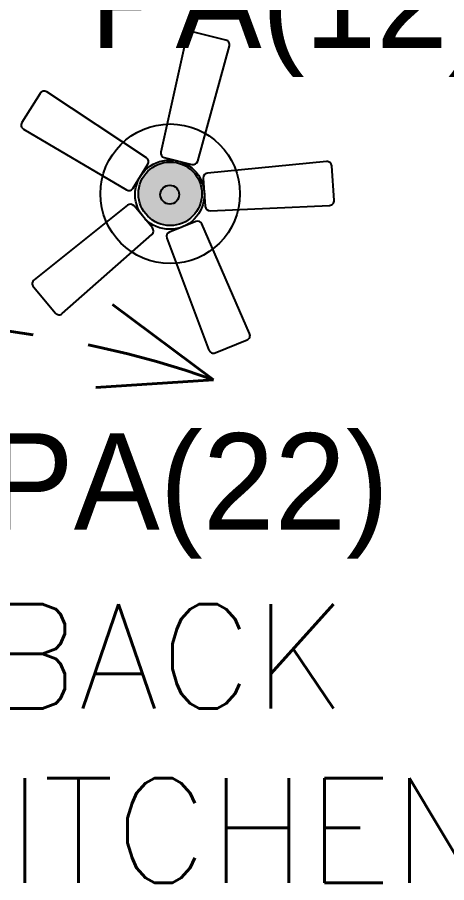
# Model space of a CAD drawing. Header units: metres. Extents: x 14 to 2416, y -346 to 476.
# Drawn here: x 44.98 to 45.782, y -154.917 to -153.301 of the extents above; entities that cross this region are included whole.
import ezdxf

# ---------------------------------------------------------------- set-up
doc = ezdxf.new("R2010")
doc.units = ezdxf.units.M
doc.linetypes.add('0', pattern=[0])
doc.linetypes.add('Dash Style-2', pattern=[0.694425, 0.48607, -0.208355])
doc.layers.get('0').update_dxf_attribs({"linetype": '0', "lineweight": 20})
for name, color, linetype, lineweight in [('A-ANNO-TEXT', 20, 'Continuous', 13), ('baños', 251, 'Continuous', 0), ('E Tuberia Emp Piso', 24, 'Dash Style-2', 40), ('textos', 7, 'Continuous', 0)]:
    doc.layers.add(name, color=color, linetype=linetype, lineweight=lineweight)
doc.layers.add('MAVA LUM', color=1, linetype='Continuous')
doc.layers.add('MAVA Luminarias', color=1, linetype='Continuous')
doc.styles.add('CENTURY GOTHIC', font='GOTHIC.TTF')
doc.styles.add('DIMTEXT', font='dim.shx', dxfattribs={"width": 0.75})
doc.styles.get("Standard").update_dxf_attribs({"font": 'arial.ttf', "height": 0.1875})

# ---------------------------------------------------------------- blocks, each defined once
blk = doc.blocks.new('PL BASE 1N NASAS 09')
at = {"layer": 'baños', "linetype": 'Continuous'}
for tag, p in [('MODELNUMBER', (-121.6562, -54.8273)), ('TRADENAME', (-121.6562, -54.8273)), ('PRODUCT', (-121.6562, -54.8274)), ('MATERIAL', (-121.6562, -54.8274))]:
    blk.add_attdef(tag, p, '', height=0.0000254, rotation=359.9999, dxfattribs=at)
at = {"layer": 'textos', "insert": (-105.5977, -53.6839, -0.2245), "char_height": 0.195, "width": 3.404877, "attachment_point": 7}
blk.add_mtext('{\\Fromans|c0; BACK\\PKITCHEN}', dxfattribs=at)
blk = doc.blocks.new('PL MUEBLES 1N NASAS 09')
at = {"layer": 'baños'}
blk.add_blockref('PL BASE 1N NASAS 09', (162.2615, 88.2033), dxfattribs=at)
blk = doc.blocks.new('A$Cbef68299')
blk.add_blockref('PL MUEBLES 1N NASAS 09', (-30.7659, -32.0535))
blk = doc.blocks.new('A$Cc5be7df0')
at = {"layer": 'A-ANNO-TEXT'}
blk.add_blockref('A$Cbef68299', (4.1493, 17.337), dxfattribs=at)
blk = doc.blocks.new('SUPERFICIAL')
at = {"layer": 'MAVA LUM'}
h = blk.add_hatch(color=256, dxfattribs=at)
h.dxf.hatch_style = 1
edge = h.paths.add_edge_path()
edge.add_arc((0.0008, 0.0016), 0.059, 0, 360)
for radius in [0.1303, 0.0593]:
    blk.add_circle((0.0008, 0.0016, 0), radius, dxfattribs=at)
at = {"ltscale": 1e-05, "style": 'DIMTEXT', "flags": 1}
blk.add_attdef('MULTIPLICADOR', (0.0928, 0.4687), '', height=0.15, dxfattribs=at)
blk = doc.blocks.new('abanico mava')
at = {"layer": 'MAVA Luminarias', "linetype": 'ByBlock', "lineweight": -2, "extrusion": (4.64878e-10, 3.72215e-09, 1), "elevation": 0}
for points in [[(513803.1025, 2035248.6775), (513803.2149, 2035249.0863, 0.421374), (513803.2029, 2035249.107), (513803.0842, 2035249.1365, 0.421374), (513803.0638, 2035249.1239), (513802.972, 2035248.71, 0.407089), (513802.9843, 2035248.6901), (513803.0823, 2035248.6658, 0.407089)], [(513802.9213, 2035248.6897), (513802.5673, 2035248.923, 0.421374), (513802.5439, 2035248.9179), (513802.4792, 2035248.8141, 0.421374), (513802.4849, 2035248.7909), (513802.8502, 2035248.5756, 0.407089), (513802.8729, 2035248.5812), (513802.9263, 2035248.6668, 0.407089)], [(513802.9932, 2035248.4048), (513803.1425, 2035248.008, 0.421374), (513803.1644, 2035247.9984), (513803.2777, 2035248.0443, 0.421374), (513803.2868, 2035248.0665), (513803.1178, 2035248.4553, 0.407089), (513803.0962, 2035248.4641), (513803.0026, 2035248.4262, 0.407089)]]:
    blk.add_lwpolyline(points, format="xyb", close=True, dxfattribs=at)
at = {"layer": 'MAVA Luminarias', "linetype": 'ByBlock', "lineweight": -2, "extrusion": (4.64878e-10, 3.72215e-09, 1)}
for points in [[(513803.1469, 2035248.5015), (513803.5704, 2035248.5208, 0.421374), (513803.5864, 2035248.5387), (513803.5777, 2035248.6607, 0.421374), (513803.5594, 2035248.6762), (513803.1374, 2035248.6356, 0.407089), (513803.1223, 2035248.6177), (513803.1295, 2035248.517, 0.407089)], [(513802.8538, 2035248.5211), (513802.5225, 2035248.2565, 0.421374), (513802.5201, 2035248.2327), (513802.5988, 2035248.1391, 0.421374), (513802.6227, 2035248.1373), (513802.9403, 2035248.4182, 0.407089), (513802.942, 2035248.4415), (513802.877, 2035248.5188, 0.407089)]]:
    blk.add_lwpolyline(points, format="xyb", close=True, dxfattribs=at)
at = {"layer": 'MAVA Luminarias', "linetype": 'ByBlock', "lineweight": -2}
for radius in [0.1227, 0.0335]:
    blk.add_circle((513803.0035, 2035248.5589), radius, dxfattribs=at)
blk = doc.blocks.new('*U749')
at = {"layer": 'E Tuberia Emp Piso', "linetype": 'Continuous'}
for p, q in [((0, 0), (-0.2171, -0.0895)), ((-0.1001, -0.1961), (0, 0))]:
    blk.add_line(p, q, dxfattribs=at)

msp = doc.modelspace()

# ---------------------------------------------------------------- linework, layer by layer
at = {"layer": 'E Tuberia Emp Piso', "ltscale": 0.5}
msp.add_arc((44.7249, -155.7476, 0), 1.8754, 70.6522, 97.7901, dxfattribs=at)

# ---------------------------------------------------------------- block references
at = {"layer": 'A-ANNO-TEXT'}
msp.add_blockref('A$Cc5be7df0', (14.7377, -174.7201), dxfattribs=at)
msp.add_blockref('A$Cc5be7df0', (14.7377, -174.7201), dxfattribs=at)
at = {"layer": 'E Tuberia Emp Piso', "ltscale": 0.3, "rotation": 300.9057743284398}
msp.add_blockref('*U749', (45.3462, -153.978, 0), dxfattribs=at)
at = {"layer": 'MAVA Luminarias', "xscale": 0.5267524126646371, "yscale": 0.5267524126646371, "zscale": 0.5267524126646371}
msp.add_blockref('abanico mava', (-270601.707, -1072225.7213, 0), dxfattribs=at)
msp.add_blockref('abanico mava', (-270601.707, -1072225.7213, 0), dxfattribs=at)
at = {"layer": 'MAVA Luminarias'}
msp.add_blockref('SUPERFICIAL', (45.2648, -153.6325, 0), dxfattribs=at)
msp.add_blockref('SUPERFICIAL', (45.2648, -153.6325, 0), dxfattribs=at)

# ---------------------------------------------------------------- texts
at = {"layer": 'E Tuberia Emp Piso', "char_height": 0.18, "width": 0.861546, "attachment_point": 5, "style": 'CENTURY GOTHIC'}
for s, insert in [('PA(12)  ', (45.4897, -153.2955)), ('PA(22)  ', (45.2996, -154.1951))]:
    msp.add_mtext(s, dxfattribs=dict(at, insert=insert))

doc.saveas('drawing.dxf')
